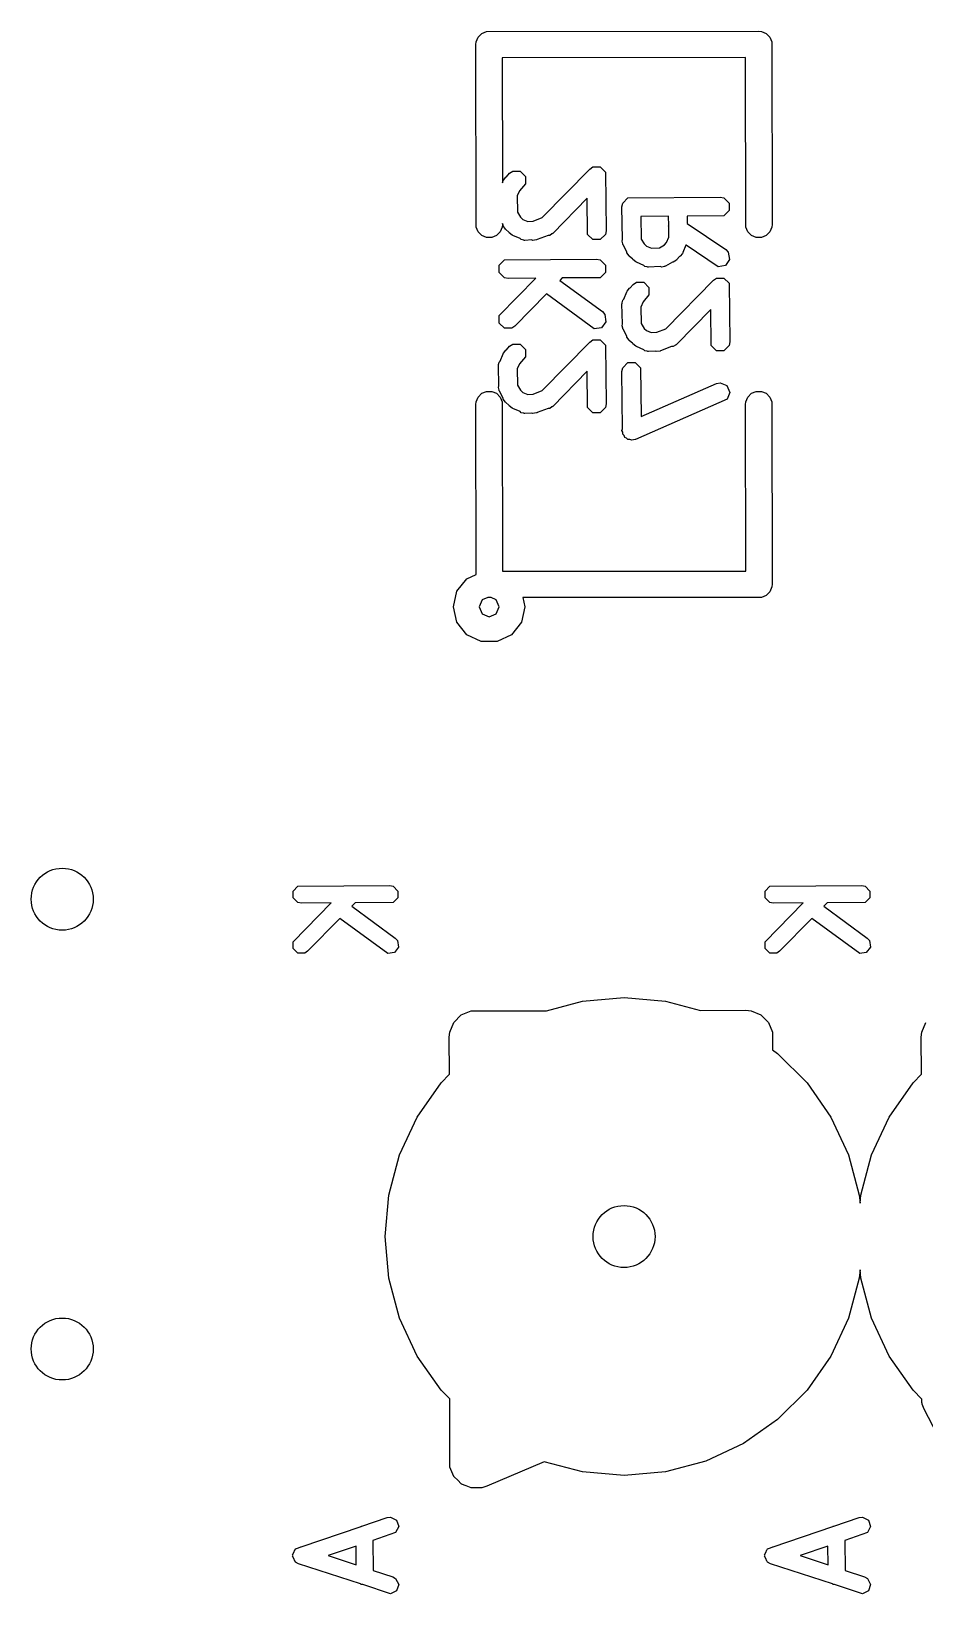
# Model space of a CAD drawing. Extents: x 0.16 to 3.03, y 0.09 to 2.28.
# Drawn here: x 1.5431 to 1.7419, y 0.0956 to 0.443 of the extents above; entities that cross this region are included whole.
import ezdxf

# ---------------------------------------------------------------- set-up
doc = ezdxf.new("R2010")
doc.units = 0
doc.header["$MEASUREMENT"] = 0
doc.layers.add('BLACK', color=7, linetype='CONTINUOUS')

msp = doc.modelspace()

# ---------------------------------------------------------------- linework, layer by layer
at = {"layer": 'BLACK', "linetype": 'CONTINUOUS'}
for p, q in [((1.6421, 0.44058), (1.64254, 0.44164)), ((1.64254, 0.44164), (1.64336, 0.44246)), ((1.64336, 0.44246), (1.64442, 0.4429)), ((1.64442, 0.4429), (1.705, 0.44295)), ((1.705, 0.44295), (1.70558, 0.4429)), ((1.70558, 0.4429), (1.70664, 0.44246)), ((1.70664, 0.44246), (1.70746, 0.44164)), ((1.70746, 0.44164), (1.7079, 0.44058)), ((1.64205, 0.44), (1.6421, 0.44058)), ((1.6421, 0.39942), (1.64205, 0.44)), ((1.7079, 0.44058), (1.70795, 0.4)), ((1.70205, 0.4371), (1.6479, 0.43705)), ((1.6479, 0.43705), (1.64794, 0.40927)), ((1.7021, 0.39942), (1.70205, 0.4371)), ((1.64821, 0.40988), (1.64872, 0.41055)), ((1.64872, 0.41055), (1.64887, 0.4106)), ((1.64887, 0.4106), (1.64955, 0.41138)), ((1.64955, 0.41138), (1.65024, 0.41185)), ((1.65024, 0.41185), (1.65189, 0.41185)), ((1.65189, 0.41185), (1.65305, 0.41068)), ((1.65305, 0.41068), (1.65305, 0.40904)), ((1.65677, 0.40151), (1.66737, 0.41232)), ((1.66737, 0.41232), (1.66807, 0.41278)), ((1.66807, 0.41278), (1.66971, 0.41278)), ((1.66971, 0.41278), (1.67088, 0.41162)), ((1.67088, 0.41162), (1.67104, 0.3986)), ((1.64794, 0.40927), (1.64814, 0.40974)), ((1.64814, 0.40974), (1.64815, 0.40975)), ((1.64814, 0.40974), (1.64814, 0.40974)), ((1.64815, 0.40975), (1.64821, 0.40988)), ((1.65172, 0.40748), (1.65122, 0.40634)), ((1.65305, 0.40904), (1.65172, 0.40748)), ((1.65122, 0.40634), (1.65133, 0.4027)), ((1.6668, 0.40582), (1.65915, 0.39802)), ((1.6669, 0.39778), (1.6668, 0.40582)), ((1.67454, 0.40392), (1.6747, 0.40474)), ((1.67468, 0.39668), (1.67454, 0.40392)), ((1.6747, 0.40474), (1.67587, 0.40591)), ((1.67587, 0.40591), (1.69639, 0.40607)), ((1.69639, 0.40607), (1.69721, 0.40591)), ((1.69721, 0.40591), (1.69838, 0.40474)), ((1.69838, 0.4031), (1.69721, 0.40194)), ((1.69838, 0.40474), (1.69838, 0.4031)), ((1.64795, 0.4), (1.6479, 0.39942)), ((1.64814, 0.39986), (1.64795, 0.40019)), ((1.64795, 0.40019), (1.64795, 0.4)), ((1.64814, 0.39966), (1.64814, 0.39986)), ((1.64861, 0.39896), (1.64814, 0.39966)), ((1.65133, 0.4027), (1.65196, 0.4016)), ((1.65196, 0.4016), (1.65251, 0.40113)), ((1.65251, 0.40113), (1.65356, 0.40068)), ((1.65356, 0.40068), (1.65478, 0.40075)), ((1.65478, 0.40075), (1.65677, 0.40151)), ((1.6849, 0.40184), (1.67873, 0.40179)), ((1.67873, 0.40179), (1.67883, 0.39676)), ((1.68494, 0.39974), (1.6849, 0.40184)), ((1.68491, 0.3997), (1.68494, 0.39974)), ((1.68495, 0.39949), (1.68491, 0.3997)), ((1.68499, 0.39716), (1.68495, 0.39949)), ((1.69721, 0.40194), (1.68905, 0.40187)), ((1.68905, 0.40187), (1.68908, 0.40023)), ((1.68908, 0.40023), (1.69762, 0.39443)), ((1.70795, 0.4), (1.7079, 0.39942)), ((1.64254, 0.39836), (1.6421, 0.39942)), ((1.64336, 0.39754), (1.64254, 0.39836)), ((1.64442, 0.3971), (1.64336, 0.39754)), ((1.64558, 0.3971), (1.64442, 0.3971)), ((1.64664, 0.39754), (1.64558, 0.3971)), ((1.64746, 0.39836), (1.64664, 0.39754)), ((1.6479, 0.39942), (1.64746, 0.39836)), ((1.64871, 0.39887), (1.64861, 0.39896)), ((1.64872, 0.39885), (1.64871, 0.39887)), ((1.64873, 0.39885), (1.64872, 0.39885)), ((1.64939, 0.39829), (1.64873, 0.39885)), ((1.64944, 0.39813), (1.64939, 0.39829)), ((1.6501, 0.39762), (1.64944, 0.39813)), ((1.65024, 0.39756), (1.6501, 0.39762)), ((1.65024, 0.39755), (1.65024, 0.39756)), ((1.65025, 0.39755), (1.65024, 0.39755)), ((1.65189, 0.39685), (1.65025, 0.39755)), ((1.65212, 0.39662), (1.65189, 0.39685)), ((1.65268, 0.3965), (1.65212, 0.39662)), ((1.65279, 0.39646), (1.65268, 0.3965)), ((1.65284, 0.39647), (1.65279, 0.39646)), ((1.65294, 0.39645), (1.65284, 0.39647)), ((1.65449, 0.39655), (1.65294, 0.39645)), ((1.65467, 0.39646), (1.65449, 0.39655)), ((1.6555, 0.39656), (1.65467, 0.39646)), ((1.65564, 0.39662), (1.6555, 0.39656)), ((1.65809, 0.39755), (1.65564, 0.39662)), ((1.65564, 0.39662), (1.65564, 0.39662)), ((1.65564, 0.39662), (1.65564, 0.39662)), ((1.65846, 0.39755), (1.65809, 0.39755)), ((1.65894, 0.39788), (1.65846, 0.39755)), ((1.65904, 0.39792), (1.65894, 0.39788)), ((1.65906, 0.39796), (1.65904, 0.39792)), ((1.65915, 0.39802), (1.65906, 0.39796)), ((1.66807, 0.39662), (1.6669, 0.39778)), ((1.66971, 0.39662), (1.66807, 0.39662)), ((1.67088, 0.39778), (1.66971, 0.39662)), ((1.67104, 0.3986), (1.67088, 0.39778)), ((1.67455, 0.39626), (1.67468, 0.39668)), ((1.6747, 0.39569), (1.67455, 0.39626)), ((1.67883, 0.39676), (1.67946, 0.39566)), ((1.68448, 0.39598), (1.68499, 0.39716)), ((1.70254, 0.39836), (1.7021, 0.39942)), ((1.70336, 0.39754), (1.70254, 0.39836)), ((1.70442, 0.3971), (1.70336, 0.39754)), ((1.70558, 0.3971), (1.70442, 0.3971)), ((1.70664, 0.39754), (1.70558, 0.3971)), ((1.70746, 0.39836), (1.70664, 0.39754)), ((1.7079, 0.39942), (1.70746, 0.39836)), ((1.6747, 0.39559), (1.6747, 0.39569)), ((1.67474, 0.39556), (1.6747, 0.39559)), ((1.67477, 0.39546), (1.67474, 0.39556)), ((1.67564, 0.39393), (1.67477, 0.39546)), ((1.67564, 0.39372), (1.67564, 0.39393)), ((1.67611, 0.39302), (1.67564, 0.39372)), ((1.67621, 0.39293), (1.67611, 0.39302)), ((1.67622, 0.39292), (1.67621, 0.39293)), ((1.67623, 0.39291), (1.67622, 0.39292)), ((1.67689, 0.39235), (1.67623, 0.39291)), ((1.67946, 0.39566), (1.68001, 0.39519)), ((1.68001, 0.39519), (1.6811, 0.39472)), ((1.6811, 0.39472), (1.6829, 0.3948)), ((1.6829, 0.3948), (1.68401, 0.39544)), ((1.68401, 0.39544), (1.68448, 0.39598)), ((1.68732, 0.39286), (1.68676, 0.39221)), ((1.68748, 0.39292), (1.68732, 0.39286)), ((1.68799, 0.39358), (1.68748, 0.39292)), ((1.68805, 0.39371), (1.68799, 0.39358)), ((1.68806, 0.39372), (1.68805, 0.39371)), ((1.68876, 0.39536), (1.68806, 0.39373)), ((1.68806, 0.39373), (1.68806, 0.39372)), ((1.68881, 0.39541), (1.68876, 0.39536)), ((1.69592, 0.39057), (1.68881, 0.39541)), ((1.69762, 0.39443), (1.6982, 0.39382)), ((1.6982, 0.39382), (1.69849, 0.3922)), ((1.6472, 0.39098), (1.64837, 0.39215)), ((1.6472, 0.38934), (1.6472, 0.39098)), ((1.64837, 0.38817), (1.6472, 0.38934)), ((1.64837, 0.39215), (1.66889, 0.39231)), ((1.66889, 0.39231), (1.66971, 0.39215)), ((1.66971, 0.39215), (1.67088, 0.39098)), ((1.67088, 0.38934), (1.66971, 0.38817)), ((1.67088, 0.39098), (1.67088, 0.38934)), ((1.67694, 0.39219), (1.67689, 0.39235)), ((1.6776, 0.39168), (1.67694, 0.39219)), ((1.67774, 0.39162), (1.6776, 0.39168)), ((1.67775, 0.39162), (1.67774, 0.39162)), ((1.67774, 0.39162), (1.67774, 0.39162)), ((1.67939, 0.39091), (1.67775, 0.39162)), ((1.67962, 0.39068), (1.67939, 0.39091)), ((1.68018, 0.39057), (1.67962, 0.39068)), ((1.68029, 0.39052), (1.68018, 0.39057)), ((1.68034, 0.39054), (1.68029, 0.39052)), ((1.68044, 0.39051), (1.68034, 0.39054)), ((1.68307, 0.39063), (1.68044, 0.39051)), ((1.68341, 0.39052), (1.68307, 0.39063)), ((1.68397, 0.39067), (1.68341, 0.39052)), ((1.68408, 0.39068), (1.68397, 0.39067)), ((1.68411, 0.39071), (1.68408, 0.39068)), ((1.68422, 0.39074), (1.68411, 0.39071)), ((1.68575, 0.39162), (1.68422, 0.39074)), ((1.68596, 0.39162), (1.68575, 0.39162)), ((1.68665, 0.39208), (1.68596, 0.39162)), ((1.68674, 0.39218), (1.68665, 0.39208)), ((1.68676, 0.39219), (1.68674, 0.39218)), ((1.68676, 0.39221), (1.68676, 0.39219)), ((1.69755, 0.39085), (1.69592, 0.39057)), ((1.69849, 0.3922), (1.69755, 0.39085)), ((1.6472, 0.37973), (1.65538, 0.38806)), ((1.64919, 0.38801), (1.64837, 0.38817)), ((1.65538, 0.38806), (1.64919, 0.38801)), ((1.66123, 0.38811), (1.6607, 0.38757)), ((1.6607, 0.38757), (1.67018, 0.38062)), ((1.66971, 0.38817), (1.66123, 0.38811)), ((1.67571, 0.38518), (1.67622, 0.38585)), ((1.67622, 0.38585), (1.67637, 0.3859)), ((1.67637, 0.3859), (1.67705, 0.38668)), ((1.67705, 0.38668), (1.67774, 0.38715)), ((1.67774, 0.38715), (1.67939, 0.38715)), ((1.67939, 0.38715), (1.68055, 0.38598)), ((1.68055, 0.38598), (1.68055, 0.38434)), ((1.68427, 0.37681), (1.69487, 0.38762)), ((1.69487, 0.38762), (1.69557, 0.38808)), ((1.69557, 0.38808), (1.69721, 0.38808)), ((1.69721, 0.38808), (1.69838, 0.38692)), ((1.69838, 0.38692), (1.69854, 0.3739)), ((1.65777, 0.38458), (1.65071, 0.37738)), ((1.66836, 0.37682), (1.65777, 0.38458)), ((1.67454, 0.38235), (1.67456, 0.38245)), ((1.67467, 0.37788), (1.67454, 0.38235)), ((1.67455, 0.3825), (1.67459, 0.3826)), ((1.67456, 0.38245), (1.67455, 0.3825)), ((1.67459, 0.3826), (1.6747, 0.38317)), ((1.6747, 0.38317), (1.67493, 0.3834)), ((1.67493, 0.3834), (1.67564, 0.38504)), ((1.67564, 0.38504), (1.67565, 0.38505)), ((1.67564, 0.38504), (1.67564, 0.38504)), ((1.67565, 0.38505), (1.67571, 0.38518)), ((1.67922, 0.38278), (1.67872, 0.38164)), ((1.68055, 0.38434), (1.67922, 0.38278)), ((1.6472, 0.37808), (1.6472, 0.37973)), ((1.67018, 0.38062), (1.67074, 0.38)), ((1.67074, 0.38), (1.67097, 0.37837)), ((1.67872, 0.38164), (1.67883, 0.378)), ((1.6943, 0.38112), (1.68665, 0.37332)), ((1.6944, 0.37308), (1.6943, 0.38112)), ((1.64837, 0.37692), (1.6472, 0.37808)), ((1.65001, 0.37692), (1.64837, 0.37692)), ((1.65071, 0.37738), (1.65001, 0.37692)), ((1.66999, 0.37705), (1.66836, 0.37682)), ((1.67097, 0.37837), (1.66999, 0.37705)), ((1.67455, 0.3775), (1.67467, 0.37788)), ((1.6747, 0.37694), (1.67455, 0.3775)), ((1.6747, 0.37683), (1.6747, 0.37694)), ((1.67474, 0.3768), (1.6747, 0.37683)), ((1.67477, 0.37669), (1.67474, 0.3768)), ((1.67564, 0.37516), (1.67477, 0.37669)), ((1.67564, 0.37496), (1.67564, 0.37516)), ((1.67883, 0.378), (1.67946, 0.3769)), ((1.67946, 0.3769), (1.68001, 0.37643)), ((1.68001, 0.37643), (1.68106, 0.37598)), ((1.68106, 0.37598), (1.68228, 0.37605)), ((1.68228, 0.37605), (1.68427, 0.37681)), ((1.64821, 0.37142), (1.64872, 0.37208)), ((1.64872, 0.37208), (1.64887, 0.37214)), ((1.64887, 0.37214), (1.64955, 0.37292)), ((1.64955, 0.37292), (1.65024, 0.37338)), ((1.65024, 0.37338), (1.65189, 0.37338)), ((1.65189, 0.37338), (1.65305, 0.37222)), ((1.65305, 0.37222), (1.65305, 0.37057)), ((1.65677, 0.36305), (1.66737, 0.37386)), ((1.66737, 0.37386), (1.66807, 0.37432)), ((1.66807, 0.37432), (1.66971, 0.37432)), ((1.66971, 0.37432), (1.67088, 0.37316)), ((1.67088, 0.37316), (1.67104, 0.36014)), ((1.67611, 0.37426), (1.67564, 0.37496)), ((1.67621, 0.37417), (1.67611, 0.37426)), ((1.67622, 0.37415), (1.67621, 0.37417)), ((1.67623, 0.37415), (1.67622, 0.37415)), ((1.67689, 0.37359), (1.67623, 0.37415)), ((1.67694, 0.37343), (1.67689, 0.37359)), ((1.6776, 0.37292), (1.67694, 0.37343)), ((1.67774, 0.37286), (1.6776, 0.37292)), ((1.67774, 0.37285), (1.67774, 0.37286)), ((1.67775, 0.37285), (1.67774, 0.37285)), ((1.67939, 0.37215), (1.67775, 0.37285)), ((1.67962, 0.37192), (1.67939, 0.37215)), ((1.68018, 0.3718), (1.67962, 0.37192)), ((1.68029, 0.37176), (1.68018, 0.3718)), ((1.68034, 0.37177), (1.68029, 0.37176)), ((1.68044, 0.37175), (1.68034, 0.37177)), ((1.68199, 0.37185), (1.68044, 0.37175)), ((1.68217, 0.37176), (1.68199, 0.37185)), ((1.683, 0.37186), (1.68217, 0.37176)), ((1.68314, 0.37192), (1.683, 0.37186)), ((1.68559, 0.37285), (1.68314, 0.37192)), ((1.68314, 0.37192), (1.68314, 0.37192)), ((1.68314, 0.37192), (1.68314, 0.37192)), ((1.68596, 0.37285), (1.68559, 0.37285)), ((1.68644, 0.37318), (1.68596, 0.37285)), ((1.68654, 0.37322), (1.68644, 0.37318)), ((1.68656, 0.37326), (1.68654, 0.37322)), ((1.68665, 0.37332), (1.68656, 0.37326)), ((1.69557, 0.37192), (1.6944, 0.37308)), ((1.69721, 0.37192), (1.69557, 0.37192)), ((1.69838, 0.37308), (1.69721, 0.37192)), ((1.69854, 0.3739), (1.69838, 0.37308)), ((1.64704, 0.36858), (1.64706, 0.36869)), ((1.64717, 0.36412), (1.64704, 0.36858)), ((1.64705, 0.36874), (1.64709, 0.36884)), ((1.64706, 0.36869), (1.64705, 0.36874)), ((1.64709, 0.36884), (1.6472, 0.36941)), ((1.6472, 0.36941), (1.64743, 0.36964)), ((1.64743, 0.36964), (1.64814, 0.37127)), ((1.64814, 0.37128), (1.64815, 0.37129)), ((1.64814, 0.37127), (1.64814, 0.37128)), ((1.64815, 0.37129), (1.64821, 0.37142)), ((1.65172, 0.36902), (1.65122, 0.36787)), ((1.65305, 0.37057), (1.65172, 0.36902)), ((1.6747, 0.36816), (1.67587, 0.36932)), ((1.67587, 0.36932), (1.67751, 0.36932)), ((1.67751, 0.36932), (1.67868, 0.36816)), ((1.65122, 0.36787), (1.65133, 0.36424)), ((1.6668, 0.36736), (1.65915, 0.35956)), ((1.6669, 0.35932), (1.6668, 0.36736)), ((1.67454, 0.36734), (1.6747, 0.36816)), ((1.67469, 0.35455), (1.67454, 0.36734)), ((1.67868, 0.36816), (1.6788, 0.3573)), ((1.69554, 0.36462), (1.69636, 0.3648)), ((1.69636, 0.3648), (1.69789, 0.36418)), ((1.6421, 0.36058), (1.64254, 0.36164)), ((1.64254, 0.36164), (1.64336, 0.36246)), ((1.64336, 0.36246), (1.64442, 0.3629)), ((1.64442, 0.3629), (1.64558, 0.3629)), ((1.64558, 0.3629), (1.64664, 0.36246)), ((1.64664, 0.36246), (1.64746, 0.36164)), ((1.64705, 0.36374), (1.64717, 0.36412)), ((1.6472, 0.36317), (1.64705, 0.36374)), ((1.6472, 0.36307), (1.6472, 0.36317)), ((1.64724, 0.36304), (1.6472, 0.36307)), ((1.64727, 0.36293), (1.64724, 0.36304)), ((1.64814, 0.3614), (1.64727, 0.36293)), ((1.64746, 0.36164), (1.6479, 0.36058)), ((1.64814, 0.36119), (1.64814, 0.3614)), ((1.65133, 0.36424), (1.65196, 0.36314)), ((1.65196, 0.36314), (1.65251, 0.36267)), ((1.65251, 0.36267), (1.65356, 0.36221)), ((1.65356, 0.36221), (1.65478, 0.36229)), ((1.65478, 0.36229), (1.65677, 0.36305)), ((1.6788, 0.3573), (1.69554, 0.36462)), ((1.69789, 0.36418), (1.69854, 0.36267)), ((1.69854, 0.36267), (1.69793, 0.36114)), ((1.7021, 0.36058), (1.70254, 0.36164)), ((1.70254, 0.36164), (1.70336, 0.36246)), ((1.70336, 0.36246), (1.70442, 0.3629)), ((1.70442, 0.3629), (1.70558, 0.3629)), ((1.70558, 0.3629), (1.70664, 0.36246)), ((1.70664, 0.36246), (1.70746, 0.36164)), ((1.70746, 0.36164), (1.7079, 0.36058)), ((1.64205, 0.36), (1.6421, 0.36058)), ((1.6421, 0.32221), (1.64205, 0.36)), ((1.6479, 0.36058), (1.64795, 0.3229)), ((1.64861, 0.3605), (1.64814, 0.36119)), ((1.64871, 0.36041), (1.64861, 0.3605)), ((1.64872, 0.36039), (1.64871, 0.36041)), ((1.64873, 0.36039), (1.64872, 0.36039)), ((1.64939, 0.35982), (1.64873, 0.36039)), ((1.64944, 0.35967), (1.64939, 0.35982)), ((1.6501, 0.35916), (1.64944, 0.35967)), ((1.65024, 0.3591), (1.6501, 0.35916)), ((1.65024, 0.35909), (1.65024, 0.3591)), ((1.65025, 0.35909), (1.65024, 0.35909)), ((1.65189, 0.35839), (1.65025, 0.35909)), ((1.65212, 0.35815), (1.65189, 0.35839)), ((1.65268, 0.35804), (1.65212, 0.35815)), ((1.65279, 0.358), (1.65268, 0.35804)), ((1.65284, 0.35801), (1.65279, 0.358)), ((1.65294, 0.35799), (1.65284, 0.35801)), ((1.65449, 0.35808), (1.65294, 0.35799)), ((1.65467, 0.358), (1.65449, 0.35808)), ((1.6555, 0.3581), (1.65467, 0.358)), ((1.65564, 0.35815), (1.6555, 0.3581)), ((1.65809, 0.35909), (1.65564, 0.35816)), ((1.65564, 0.35816), (1.65564, 0.35815)), ((1.65564, 0.35815), (1.65564, 0.35815)), ((1.65846, 0.35909), (1.65809, 0.35909)), ((1.65894, 0.35942), (1.65846, 0.35909)), ((1.65904, 0.35945), (1.65894, 0.35942)), ((1.65906, 0.3595), (1.65904, 0.35945)), ((1.65915, 0.35956), (1.65906, 0.3595)), ((1.66807, 0.35815), (1.6669, 0.35932)), ((1.66971, 0.35815), (1.66807, 0.35815)), ((1.67088, 0.35932), (1.66971, 0.35815)), ((1.67104, 0.36014), (1.67088, 0.35932)), ((1.69793, 0.36114), (1.67754, 0.35223)), ((1.70205, 0.36), (1.7021, 0.36058)), ((1.7021, 0.32295), (1.70205, 0.36)), ((1.7079, 0.36058), (1.70795, 0.32)), ((1.67454, 0.35418), (1.67469, 0.35455)), ((1.6747, 0.35381), (1.67454, 0.35418)), ((1.6747, 0.35338), (1.6747, 0.35381)), ((1.67501, 0.35307), (1.6747, 0.35338)), ((1.67519, 0.35266), (1.67501, 0.35307)), ((1.67557, 0.35251), (1.67519, 0.35266)), ((1.67587, 0.35222), (1.67557, 0.35251)), ((1.67631, 0.35222), (1.67587, 0.35222)), ((1.67672, 0.35205), (1.67631, 0.35222)), ((1.67749, 0.35222), (1.67672, 0.35205)), ((1.67751, 0.35222), (1.67749, 0.35222)), ((1.67752, 0.35222), (1.67751, 0.35222)), ((1.67754, 0.35223), (1.67752, 0.35222)), ((1.63783, 0.31845), (1.64004, 0.32122)), ((1.64004, 0.32122), (1.6421, 0.32221)), ((1.64795, 0.3229), (1.7021, 0.32295)), ((1.70795, 0.32), (1.7079, 0.31942)), ((1.63705, 0.315), (1.63783, 0.31845)), ((1.64343, 0.31657), (1.64278, 0.315)), ((1.64467, 0.31708), (1.64343, 0.31657)), ((1.645, 0.31705), (1.64467, 0.31708)), ((1.64541, 0.31705), (1.645, 0.31705)), ((1.64657, 0.31657), (1.64541, 0.31705)), ((1.64722, 0.315), (1.64657, 0.31657)), ((1.70558, 0.3171), (1.65248, 0.31705)), ((1.65248, 0.31705), (1.65295, 0.315)), ((1.70664, 0.31754), (1.70558, 0.3171)), ((1.70746, 0.31836), (1.70664, 0.31754)), ((1.7079, 0.31942), (1.70746, 0.31836)), ((1.63783, 0.31155), (1.63705, 0.315)), ((1.64278, 0.315), (1.64343, 0.31343)), ((1.64343, 0.31343), (1.645, 0.31278)), ((1.645, 0.31278), (1.64657, 0.31343)), ((1.64657, 0.31343), (1.64722, 0.315)), ((1.65295, 0.315), (1.65217, 0.31155)), ((1.64004, 0.30878), (1.63783, 0.31155)), ((1.65217, 0.31155), (1.64996, 0.30878)), ((1.64323, 0.30725), (1.64004, 0.30878)), ((1.64677, 0.30725), (1.64323, 0.30725)), ((1.64996, 0.30878), (1.64677, 0.30725)), ((1.60141, 0.25181), (1.60246, 0.25286)), ((1.60141, 0.25031), (1.60141, 0.25181)), ((1.60246, 0.24926), (1.60141, 0.25031)), ((1.60246, 0.25286), (1.62291, 0.25301)), ((1.62291, 0.25301), (1.62366, 0.25286)), ((1.62366, 0.25286), (1.62471, 0.25181)), ((1.62471, 0.25031), (1.62366, 0.24926)), ((1.62471, 0.25181), (1.62471, 0.25031)), ((1.70641, 0.25181), (1.70746, 0.25286)), ((1.70641, 0.25031), (1.70641, 0.25181)), ((1.70746, 0.24926), (1.70641, 0.25031)), ((1.70746, 0.25286), (1.72791, 0.25301)), ((1.72791, 0.25301), (1.72866, 0.25286)), ((1.72866, 0.25286), (1.72971, 0.25181)), ((1.72971, 0.25031), (1.72866, 0.24926)), ((1.72971, 0.25181), (1.72971, 0.25031)), ((1.60141, 0.24055), (1.60987, 0.24916)), ((1.60321, 0.24911), (1.60246, 0.24926)), ((1.60987, 0.24916), (1.60321, 0.24911)), ((1.61517, 0.2492), (1.61444, 0.24845)), ((1.61444, 0.24845), (1.62408, 0.24136)), ((1.62366, 0.24926), (1.61517, 0.2492)), ((1.70641, 0.24055), (1.71487, 0.24916)), ((1.70821, 0.24911), (1.70746, 0.24926)), ((1.71487, 0.24916), (1.70821, 0.24911)), ((1.72017, 0.2492), (1.71944, 0.24845)), ((1.71944, 0.24845), (1.72908, 0.24136)), ((1.72866, 0.24926), (1.72017, 0.2492)), ((1.61177, 0.24574), (1.60459, 0.23842)), ((1.62243, 0.23791), (1.61177, 0.24574)), ((1.71677, 0.24574), (1.70959, 0.23842)), ((1.72743, 0.23791), (1.71677, 0.24574)), ((1.60141, 0.23906), (1.60141, 0.24055)), ((1.62408, 0.24136), (1.62459, 0.2408)), ((1.62459, 0.2408), (1.6248, 0.23932)), ((1.70641, 0.23906), (1.70641, 0.24055)), ((1.72908, 0.24136), (1.72959, 0.2408)), ((1.72959, 0.2408), (1.7298, 0.23932)), ((1.60246, 0.238), (1.60141, 0.23906)), ((1.60396, 0.238), (1.60246, 0.238)), ((1.60459, 0.23842), (1.60396, 0.238)), ((1.6239, 0.23812), (1.62243, 0.23791)), ((1.6248, 0.23932), (1.6239, 0.23812)), ((1.70746, 0.238), (1.70641, 0.23906)), ((1.70896, 0.238), (1.70746, 0.238)), ((1.70959, 0.23842), (1.70896, 0.238)), ((1.7289, 0.23812), (1.72743, 0.23791)), ((1.7298, 0.23932), (1.7289, 0.23812)), ((1.65778, 0.2252), (1.66577, 0.22734)), ((1.66577, 0.22734), (1.675, 0.22815)), ((1.675, 0.22815), (1.68423, 0.22734)), ((1.68423, 0.22734), (1.69198, 0.22527)), ((1.63625, 0.22046), (1.63714, 0.22262)), ((1.63714, 0.22262), (1.6388, 0.22427)), ((1.6388, 0.22427), (1.64096, 0.22517)), ((1.64096, 0.22517), (1.65778, 0.2252)), ((1.69198, 0.22527), (1.70213, 0.22529)), ((1.70213, 0.22529), (1.7033, 0.22517)), ((1.7033, 0.22517), (1.70547, 0.22427)), ((1.70547, 0.22427), (1.70712, 0.22262)), ((1.70712, 0.22262), (1.70802, 0.22046)), ((1.74125, 0.22046), (1.74214, 0.22262)), ((1.63613, 0.21929), (1.63625, 0.22046)), ((1.63619, 0.21107), (1.63613, 0.21929)), ((1.70802, 0.22046), (1.70805, 0.2165)), ((1.74113, 0.21929), (1.74125, 0.22046)), ((1.74119, 0.21107), (1.74113, 0.21929)), ((1.70805, 0.2165), (1.70916, 0.21571)), ((1.70916, 0.21571), (1.71571, 0.20916)), ((1.62897, 0.20157), (1.63429, 0.20916)), ((1.63429, 0.20916), (1.63619, 0.21107)), ((1.71571, 0.20916), (1.72103, 0.20157)), ((1.73397, 0.20157), (1.73929, 0.20916)), ((1.73929, 0.20916), (1.74119, 0.21107)), ((1.62506, 0.19318), (1.62897, 0.20157)), ((1.72103, 0.20157), (1.72494, 0.19318)), ((1.73006, 0.19318), (1.73397, 0.20157)), ((1.62266, 0.18423), (1.62506, 0.19318)), ((1.72494, 0.19318), (1.72734, 0.18423)), ((1.72766, 0.18423), (1.73006, 0.19318)), ((1.62185, 0.175), (1.62266, 0.18423)), ((1.72734, 0.18423), (1.7275, 0.18242)), ((1.7275, 0.18242), (1.72766, 0.18423)), ((1.62266, 0.16577), (1.62185, 0.175)), ((1.7275, 0.16758), (1.72734, 0.16577)), ((1.72766, 0.16577), (1.7275, 0.16758)), ((1.62506, 0.15682), (1.62266, 0.16577)), ((1.72734, 0.16577), (1.72494, 0.15682)), ((1.73006, 0.15682), (1.72766, 0.16577)), ((1.62897, 0.14843), (1.62506, 0.15682)), ((1.72494, 0.15682), (1.72103, 0.14843)), ((1.73397, 0.14843), (1.73006, 0.15682)), ((1.63429, 0.14084), (1.62897, 0.14843)), ((1.72103, 0.14843), (1.71571, 0.14084)), ((1.73929, 0.14084), (1.73397, 0.14843)), ((1.63621, 0.13892), (1.63429, 0.14084)), ((1.71571, 0.14084), (1.70916, 0.13429)), ((1.74124, 0.13888), (1.73929, 0.14084)), ((1.63624, 0.12612), (1.63621, 0.13892)), ((1.74125, 0.13812), (1.74124, 0.13888)), ((1.74133, 0.13792), (1.74125, 0.13812)), ((1.74135, 0.1377), (1.74133, 0.13792)), ((1.74177, 0.1366), (1.74135, 0.1377)), ((1.74473, 0.1309), (1.74177, 0.1366)), ((1.70916, 0.13429), (1.70157, 0.12897)), ((1.70157, 0.12897), (1.69318, 0.12506)), ((1.63623, 0.1261), (1.63624, 0.12612)), ((1.63624, 0.1253), (1.63623, 0.1261)), ((1.63625, 0.12383), (1.63624, 0.1253)), ((1.69318, 0.12506), (1.68423, 0.12266)), ((1.63626, 0.12379), (1.63625, 0.12383)), ((1.63626, 0.12376), (1.63626, 0.12379)), ((1.63671, 0.12272), (1.63626, 0.12376)), ((1.63714, 0.12167), (1.63671, 0.12272)), ((1.63717, 0.12164), (1.63714, 0.12167)), ((1.63719, 0.12161), (1.63717, 0.12164)), ((1.638, 0.12081), (1.63719, 0.12161)), ((1.6572, 0.12495), (1.6445, 0.11949)), ((1.66577, 0.12266), (1.6572, 0.12495)), ((1.675, 0.12185), (1.66577, 0.12266)), ((1.68423, 0.12266), (1.675, 0.12185)), ((1.6388, 0.12001), (1.638, 0.12081)), ((1.63883, 0.12), (1.6388, 0.12001)), ((1.63886, 0.11997), (1.63883, 0.12)), ((1.63991, 0.11955), (1.63886, 0.11997)), ((1.64096, 0.11912), (1.63991, 0.11955)), ((1.641, 0.11912), (1.64096, 0.11912)), ((1.64103, 0.1191), (1.641, 0.11912)), ((1.64217, 0.11912), (1.64103, 0.1191)), ((1.6433, 0.11912), (1.64217, 0.11912)), ((1.64334, 0.11913), (1.6433, 0.11912)), ((1.64338, 0.11913), (1.64334, 0.11913)), ((1.6445, 0.11949), (1.64338, 0.11913)), ((1.61665, 0.11059), (1.62229, 0.11252)), ((1.62229, 0.11252), (1.62305, 0.11261)), ((1.62305, 0.11261), (1.62438, 0.11194)), ((1.62438, 0.11194), (1.62486, 0.11053)), ((1.72165, 0.11059), (1.72729, 0.11252)), ((1.72729, 0.11252), (1.72805, 0.11261)), ((1.72805, 0.11261), (1.72938, 0.11194)), ((1.72938, 0.11194), (1.72986, 0.11053)), ((1.6032, 0.106), (1.61648, 0.11053)), ((1.61648, 0.11053), (1.61654, 0.11059)), ((1.61654, 0.11059), (1.61665, 0.11059)), ((1.62419, 0.10919), (1.61911, 0.10746)), ((1.62486, 0.11053), (1.62419, 0.10919)), ((1.7082, 0.106), (1.72148, 0.11053)), ((1.72148, 0.11053), (1.72154, 0.11059)), ((1.72154, 0.11059), (1.72165, 0.11059)), ((1.72919, 0.10919), (1.72411, 0.10746)), ((1.72986, 0.11053), (1.72919, 0.10919)), ((1.60127, 0.10424), (1.60154, 0.10479)), ((1.60131, 0.1041), (1.60127, 0.10424)), ((1.60154, 0.10479), (1.60174, 0.10538)), ((1.60174, 0.10538), (1.60187, 0.10544)), ((1.60187, 0.10544), (1.60193, 0.10557)), ((1.60193, 0.10557), (1.60255, 0.10578)), ((1.60255, 0.10578), (1.60307, 0.10605)), ((1.60307, 0.10605), (1.6032, 0.106)), ((1.61537, 0.10619), (1.60915, 0.10407)), ((1.61543, 0.10202), (1.61537, 0.10619)), ((1.61911, 0.10746), (1.61921, 0.10079)), ((1.70627, 0.10424), (1.70654, 0.10479)), ((1.70631, 0.1041), (1.70627, 0.10424)), ((1.70654, 0.10479), (1.70674, 0.10538)), ((1.70674, 0.10538), (1.70687, 0.10544)), ((1.70687, 0.10544), (1.70693, 0.10557)), ((1.70693, 0.10557), (1.70755, 0.10578)), ((1.70755, 0.10578), (1.70807, 0.10605)), ((1.70807, 0.10605), (1.7082, 0.106)), ((1.72037, 0.10619), (1.71415, 0.10407)), ((1.72043, 0.10202), (1.72037, 0.10619)), ((1.72411, 0.10746), (1.72421, 0.10079)), ((1.60127, 0.10396), (1.60131, 0.1041)), ((1.60154, 0.10341), (1.60127, 0.10396)), ((1.60174, 0.10282), (1.60154, 0.10341)), ((1.60187, 0.10276), (1.60174, 0.10282)), ((1.60193, 0.10263), (1.60187, 0.10276)), ((1.60259, 0.10225), (1.60193, 0.10263)), ((1.61639, 0.09776), (1.60259, 0.10225)), ((1.60915, 0.10407), (1.61543, 0.10202)), ((1.61921, 0.10079), (1.62353, 0.09938)), ((1.70627, 0.10396), (1.70631, 0.1041)), ((1.70654, 0.10341), (1.70627, 0.10396)), ((1.70674, 0.10282), (1.70654, 0.10341)), ((1.70687, 0.10276), (1.70674, 0.10282)), ((1.70693, 0.10263), (1.70687, 0.10276)), ((1.70759, 0.10225), (1.70693, 0.10263)), ((1.72139, 0.09776), (1.70759, 0.10225)), ((1.71415, 0.10407), (1.72043, 0.10202)), ((1.72421, 0.10079), (1.72853, 0.09938)), ((1.61654, 0.09761), (1.61639, 0.09776)), ((1.61685, 0.09761), (1.61654, 0.09761)), ((1.62305, 0.09559), (1.61685, 0.09761)), ((1.62353, 0.09938), (1.62419, 0.09901)), ((1.62419, 0.09901), (1.62486, 0.09767)), ((1.62486, 0.09767), (1.62438, 0.09626)), ((1.72154, 0.09761), (1.72139, 0.09776)), ((1.72185, 0.09761), (1.72154, 0.09761)), ((1.72805, 0.09559), (1.72185, 0.09761)), ((1.72853, 0.09938), (1.72919, 0.09901)), ((1.72919, 0.09901), (1.72986, 0.09767)), ((1.72986, 0.09767), (1.72938, 0.09626)), ((1.62438, 0.09626), (1.62305, 0.09559)), ((1.72938, 0.09626), (1.72805, 0.09559))]:
    msp.add_line(p, q, dxfattribs=at)
at = {"layer": 'BLACK'}
for centre in [(1.55, 0.25), (1.675, 0.175), (1.55, 0.15)]:
    msp.add_circle(centre, 0.00689, dxfattribs=at)

doc.saveas('drawing.dxf')
